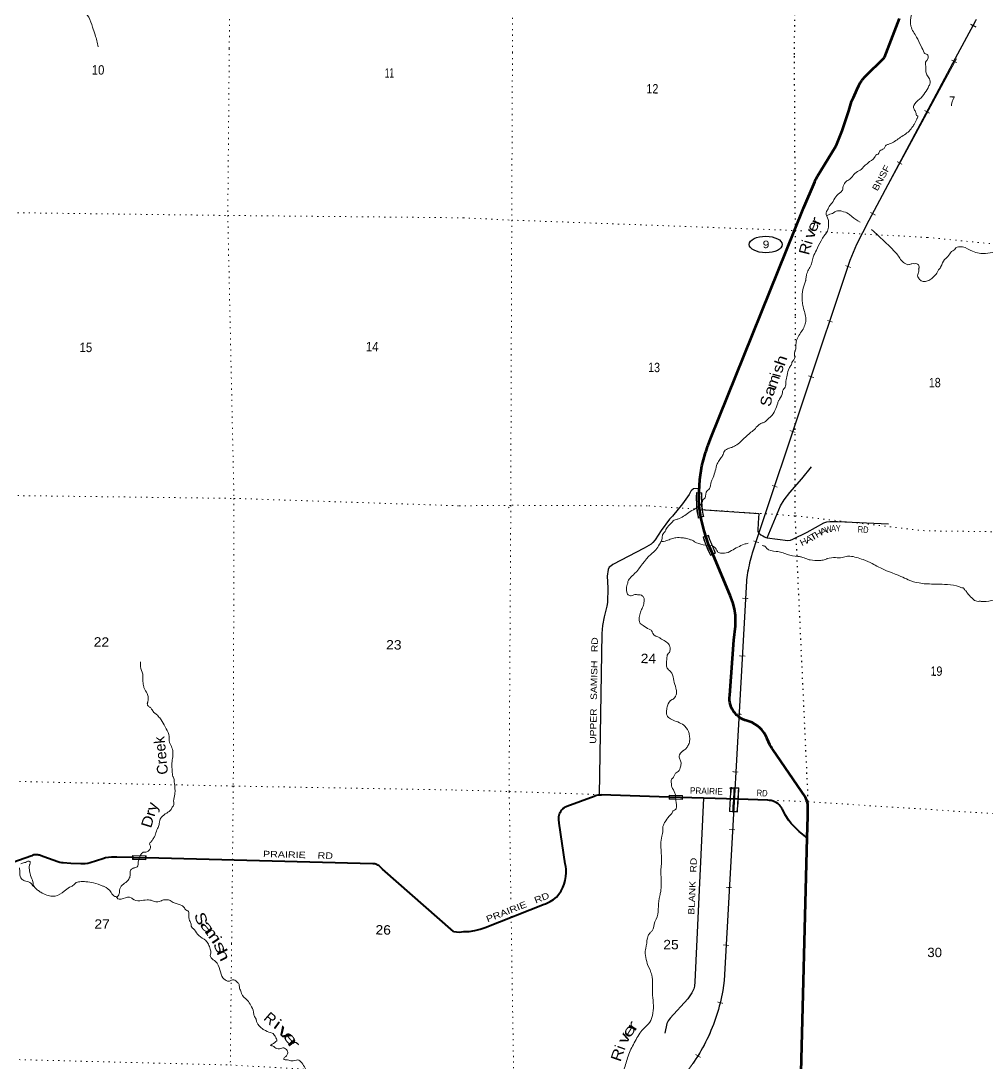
# Model space of a CAD drawing. Header units: feet. Extents: x -489137 to -242534, y 368785 to 558127.
# Drawn here: x -313444 to -295298, y 396548 to 416132 of the extents above; entities that cross this region are included whole.
import ezdxf
from ezdxf.enums import TextEntityAlignment as Align

# ---------------------------------------------------------------- set-up
doc = ezdxf.new("R2010")
doc.units = ezdxf.units.FT
doc.header["$LTSCALE"] = 70
doc.header["$PDMODE"] = 32
doc.header["$PDSIZE"] = 35
doc.linetypes.add('DOTTED', pattern=[1.5, 0.3, -1.2])
for name, color, linetype, lineweight in [('17', 7, 'Continuous', 25), ('23', 7, 'Continuous', 70), ('26', 7, 'Continuous', 40), ('27', 7, 'Continuous', 13), ('29', 7, 'Continuous', 25), ('34', 7, 'Continuous', 25), ('39', 7, 'Continuous', 13), ('59', 7, 'Continuous', 13), ('6', 7, 'DOTTED', 25), ('61', 7, 'Continuous', 13), ('7', 7, 'DOTTED', 13)]:
    doc.layers.add(name, color=color, linetype=linetype, lineweight=lineweight)
doc.layers.add('30', color=7, linetype='Continuous')
doc.layers.add('41', color=7, linetype='Continuous')

msp = doc.modelspace()

# ---------------------------------------------------------------- linework, layer by layer
at = {"layer": '17'}
msp.add_ellipse((-299455.88, 411930.01), major_axis=(-309.24, 1), ratio=0.500121, dxfattribs=at)
at = {"layer": '23'}
for points in [[(-297223.94, 415443.23), (-296944.16, 416175.73)], [(-298678.34, 400778.58), (-298667.99, 401191.65), (-298665.44, 401364.63), (-298665.06, 401390.78), (-298667.1, 401414.63), (-298670.88, 401438.92), (-298678.53, 401467.83), (-298689.17, 401495.78), (-298712.07, 401543.35), (-299325.51, 402440.32), (-299342.58, 402465.28), (-299356.05, 402490.32), (-299378.53, 402532.1), (-299426.85, 402643.73), (-299433.93, 402660.98), (-299459.82, 402713.42), (-299491.06, 402762.86), (-299527.29, 402808.77), (-299568.12, 402850.64), (-299613.1, 402888.02), (-299661.75, 402920.49), (-299713.52, 402947.69), (-299767.85, 402969.33), (-299824.14, 402985.18), (-299849.19, 402993.39), (-299890.94, 403011.01), (-299930.61, 403032.91), (-299967.78, 403058.82), (-300002.04, 403088.49), (-300033.01, 403121.57), (-300060.35, 403157.71), (-300083.77, 403196.5), (-300103, 403237.54), (-300117.83, 403280.35), (-300128.11, 403324.49), (-300133.72, 403369.45), (-300134.6, 403414.76), (-300130.74, 403459.91), (-300053.07, 404498.15), (-300024.68, 404756.42), (-300021.09, 404830.01), (-300025.4, 404956.79), (-300042.95, 405082.43), (-300073.52, 405205.54), (-300126.16, 405337.84), (-300443.01, 406101.85), (-300529.85, 406291.56), (-300614.46, 406547.98), (-300673.49, 406801.81), (-300704.94, 407010.97), (-300713.11, 407161.51), (-300696.55, 407515.36), (-300654.02, 407772.46), (-300591.73, 407998.72), (-300584.89, 408023.56), (-300576.39, 408048.72), (-300555.35, 408111), (-300546.94, 408135.89), (-300537.68, 408161), (-300494.14, 408279.03), (-298746.87, 412613.72), (-298536.17, 413109.07), (-298525.59, 413133.95), (-298512.85, 413159.07), (-298511.63, 413161.48), (-298498.83, 413186.72), (-298483.69, 413211.48), (-298138.5, 413775.97), (-298132.55, 413785.9), (-298118.1, 413814.47), (-298106.71, 413844.41), (-298022.36, 414067.1), (-297892.63, 414443.93), (-297843.87, 414614.69), (-297838.63, 414630.44), (-297833.22, 414643.43), (-297822.76, 414668.58), (-297810.77, 414693.43), (-297742.6, 414834.76), (-297705.42, 414917.25), (-297694.29, 414941.94), (-297680.79, 414967.25), (-297680.22, 414968.31), (-297673.4, 414978.74), (-297656.84, 415004.07), (-297637.49, 415028.74), (-297595.56, 415082.2), (-297223.94, 415443.23)], [(-298794.79, 396131.42), (-298678.34, 400778.58)]]:
    msp.add_lwpolyline(points, dxfattribs=at)
at = {"layer": '26'}
for p, q in [((-299416.37, 401487.29), (-299972.44, 401505.71)), ((-311347.24, 400412.8), (-311091.09, 400406.17))]:
    msp.add_line(p, q, dxfattribs=at)
for points in [[(-305320.08, 399018.86), (-305207.86, 399011.27), (-305128.66, 399021.06), (-305024.5, 399024.53), (-304921.27, 399038.86), (-304820.1, 399063.91), (-304722.11, 399099.4), (-303616.94, 399533.33), (-303592.8, 399542.81), (-303566.94, 399553.27), (-303563.78, 399554.55), (-303501.31, 399585.48), (-303442.41, 399622.77), (-303387.73, 399666.01), (-303384.99, 399668.95), (-303339.16, 399723.98), (-303299.34, 399783.49), (-303265.95, 399846.85), (-303239.37, 399913.34), (-303219.88, 399982.25), (-303207.71, 400052.82), (-303202.98, 400124.27), (-303205.74, 400195.83), (-303212.36, 400241.7), (-303215.93, 400266.46), (-303219.73, 400291.7), (-303334.63, 401055.7), (-303338.88, 401125.82), (-303340.39, 401150.82), (-303339.09, 401175.82), (-303338.78, 401180.85), (-303334.5, 401206.25), (-303327.58, 401231.08), (-303318.11, 401255.04), (-303306.18, 401277.88), (-303291.93, 401299.35), (-303275.52, 401319.21), (-303257.12, 401337.24), (-303236.93, 401353.26), (-303215.18, 401367.08), (-303192.11, 401378.54), (-302680.6, 401566.56), (-302655.78, 401575.68), (-302630.6, 401583.56), (-302628.39, 401584.25), (-302600.44, 401589.87), (-302572.06, 401592.53), (-302543.56, 401592.22), (-302542.27, 401592.13)], [(-299972, 401505.7), (-301273.01, 401548.8), (-302546.8, 401590.98)], [(-298678.34, 400778.58), (-298703.05, 400798.46), (-298830.81, 400901.2), (-298954.57, 401023.32), (-298979.6, 401048.02), (-298998.3, 401072.98), (-299025.24, 401108.93), (-299090.04, 401212.71), (-299143.64, 401322.7), (-299144.83, 401324.86), (-299162.49, 401353.07), (-299183, 401379.28), (-299206.14, 401403.21), (-299231.65, 401424.58), (-299259.26, 401443.17), (-299288.65, 401458.77), (-299319.52, 401471.22), (-299351.52, 401480.37), (-299384.3, 401486.12), (-299417.51, 401488.42)], [(-311347.24, 400412.8), (-311640.22, 400420.39), (-311655.47, 400420.05), (-311680.21, 400419.51), (-311705.47, 400419.92), (-311741.42, 400420.16), (-311797.56, 400414.62), (-311852.81, 400403.25), (-311906.57, 400386.16), (-312143.65, 400312.02), (-312187.79, 400300.85), (-312238.75, 400293.19), (-312265.23, 400292.01), (-312290.37, 400290.89), (-312315.23, 400291.58), (-312506.3, 400296.89), (-312646.72, 400308.86), (-312676.86, 400311.91), (-312713.96, 400319.26), (-312750.09, 400330.44), (-313011.43, 400425.05), (-313095.83, 400454.49), (-313107.11, 400458.1), (-313125.89, 400462.39), (-313145.02, 400464.7), (-313164.28, 400464.99), (-313183.46, 400463.27), (-313202.36, 400459.55), (-313220.77, 400453.88), (-313238.48, 400446.31), (-313719.48, 400275.89)], [(-305320.08, 399018.86), (-306653.71, 400193.39), (-306665.25, 400206.87), (-306689.5, 400231), (-306716.14, 400252.46), (-306724.56, 400259.07), (-306740.98, 400269.93), (-306758.44, 400279.01), (-306776.76, 400286.22), (-306795.73, 400291.47), (-306815.15, 400294.72), (-306834.79, 400295.91), (-311091.09, 400406.17)]]:
    msp.add_lwpolyline(points, dxfattribs=at)
at = {"layer": '29'}
for points in [[(-299431.65, 406420.45), (-299178.1, 407022.01), (-299111.61, 407133.06), (-299004.69, 407269.79), (-298780.69, 407524.99), (-298597.46, 407754.5)], [(-300704.44, 407346.77), (-300811.63, 407336.64), (-300845.47, 407317.18), (-300862.85, 407297.45), (-300895.25, 407231.12), (-301021.06, 407059.35), (-301209.33, 406827.25), (-301263.56, 406766.97), (-301420.23, 406559), (-301534.72, 406381.16), (-301573.39, 406331.27), (-301609.06, 406298.71), (-301740.58, 406223.77), (-302327.1, 405920), (-302367.63, 405888.98), (-302393.39, 405865.75), (-302414.48, 405823.55), (-302431.1, 405700.29), (-302422.35, 405480.46), (-302426.53, 405202.66), (-302437.73, 405135.94), (-302491.29, 404935.03), (-302519.93, 404771.64), (-302536.45, 404623.14), (-302586.81, 401591.15)], [(-300695.52, 406952.97), (-299586.89, 406876.1), (-299596.93, 406702.73), (-299607.14, 406563.77), (-299602.27, 406538.98), (-299589.1, 406513.73), (-299547.39, 406476.39), (-299513.36, 406454.43), (-299477.14, 406434.66), (-299452.99, 406424.78), (-299431.65, 406420.45)], [(-299431.65, 406420.45), (-299038.66, 406371.15), (-298993.06, 406373.18), (-298944.77, 406390.75), (-298678.92, 406523.85), (-298365.25, 406701.32), (-298309.5, 406720.37), (-298251.05, 406724.57), (-298108.43, 406726.31), (-297147.94, 406683.96)], [(-300627.35, 401527.41), (-300785.24, 398073.76), (-300796.56, 397992.96), (-300807.44, 397943.01), (-300841.75, 397866.37), (-300921.31, 397758.99), (-301251.96, 397396.27), (-301290.67, 397341.91), (-301314.13, 397292.23), (-301353.28, 397109.28)]]:
    msp.add_lwpolyline(points, dxfattribs=at)
at = {"layer": '34', "lineweight": 13}
for p, q in [((-295516.98, 416132.31), (-295897.93, 415432.86)), ((-300111.61, 401720.77), (-299961.2, 401718.09)), ((-300104.17, 401712.64), (-299969.54, 401710.23)), ((-300139.05, 401273.84), (-299988.79, 401266.75)), ((-299995.98, 401275.1), (-300130.65, 401281.45))]:
    msp.add_line(p, q, dxfattribs=at)
at = {"layer": '34'}
msp.add_line((-295610.7, 416072.09), (-295513.56, 416019.19), dxfattribs=at)
for points in [[(-295501.38, 416160.04), (-295516, 416131.79), (-295900.65, 415425.55)], [(-295900.59, 415425.55), (-297521.72, 412381.62), (-297638.36, 412152.15), (-297750.91, 411928.69), (-297876.12, 411628.52), (-299615.12, 406421.26), (-299708.82, 406127.97), (-299722.77, 406083.27), (-299735.62, 406038.49), (-299747.71, 405993.46), (-299759.37, 405948.02), (-299769.92, 405902.52), (-299779.63, 405857.01), (-299788.92, 405811.1), (-299797.1, 405765.12), (-299804.43, 405719.14), (-299811.09, 405672.68), (-299816.81, 405626.47), (-299819.42, 405603.89), (-300238.19, 398102.32), (-300264.32, 397912.17), (-300275.02, 397852.56), (-300287, 397793.52), (-300300.03, 397734.65), (-300313.8, 397675.56), (-300328.85, 397617.05), (-300344.88, 397559.06), (-300361.64, 397500.84), (-300379.72, 397443.21), (-300398.76, 397386.09), (-300418.88, 397328.81), (-300439.91, 397272.38), (-300461.61, 397216.08), (-300484.68, 397160.01), (-300508.66, 397104.81), (-300533.66, 397049.77), (-300559.28, 396995.19), (-300586.27, 396940.87), (-300613.83, 396887.33), (-300642.73, 396834.03), (-300672.21, 396781.54), (-300702.71, 396729.21), (-300734.11, 396677.76), (-300766.48, 396626.81), (-300799.47, 396576.33), (-300818.74, 396548.3)]]:
    msp.add_lwpolyline(points, dxfattribs=at)
at = {"layer": '34', "lineweight": 13}
for points in [[(-295870.96, 415419.86), (-297520.82, 412381.16), (-297637.45, 412151.7), (-297749.99, 411928.27), (-297875.17, 411628.17), (-299614.16, 406420.95), (-299707.85, 406127.67)], [(-299818.41, 405603.8), (-300237.18, 398102.22), (-300263.32, 397912.01)]]:
    msp.add_lwpolyline(points, dxfattribs=at)
for centre, radius, start, end in [((-297158.7, 405316.07), 2675.23, 162.33935, 173.8255), ((-278600.55, 400175.68), 21566.48, 175.89162, 177.08125), ((-278600.55, 400175.68), 21558.48, 175.91177, 177.05991), ((-304703.17, 401776.03), 4648.7, 353.67191, 359.30144), ((-312101.67, 402229.25), 12143.23, 355.49332, 357.55034), ((-312101.67, 402229.25), 12151.23, 355.46096, 357.58902), ((-303674.6, 398503.57), 3462.18, 308.55352, 350.16209)]:
    msp.add_arc(centre, radius, start, end, dxfattribs=at)
at = {"layer": '34'}
msp.add_point((-300104.17, 401712.64), dxfattribs=at)
at = {"layer": '39'}
for p, q in [((-296432.5, 415387.34), (-296408.62, 415432.47)), ((-298254.89, 412502.36), (-298304.64, 412472.16)), ((-298687.53, 411358.21), (-298701.28, 411277.52)), ((-295535.67, 405243.99), (-295463.97, 405221.92)), ((-301146.13, 401513.11), (-301145.66, 401505.27)), ((-313221.29, 399882.78), (-313198.6, 399868.78)), ((-311616.75, 399694.05), (-311643.8, 399660.53)), ((-301670.01, 398383.27), (-301629.21, 398298.44))]:
    msp.add_line(p, q, dxfattribs=at)
msp.add_arc((-296641.33, 411505.09), 65, 330.37136, 106.36242, dxfattribs=at)
for points in [[(-311991.55, 415646.34), (-312049.03, 415868.29), (-312099.72, 416015.12), (-312169.61, 416200.86), (-312230.85, 416331.81), (-312179.51, 416435.48), (-312126.47, 416526.98), (-312167.73, 416724.07), (-312071.82, 416905.32), (-311954.72, 417122.36), (-311865.12, 417370.46), (-311835.63, 417640.38), (-311865.8, 417873.53), (-311901.23, 418137.13), (-311874.74, 418370.76), (-311744.8, 418613.73), (-311590.48, 418785.32), (-311431.61, 418900.22), (-311216.87, 419136.85), (-311141.85, 419369.17), (-311096.38, 419555.83), (-310846.56, 419591.5), (-310606.48, 419490.06), (-310410.7, 419321.12), (-310252.2, 419421.89), (-310096.19, 419203.52), (-310052.45, 419099.3), (-309852.59, 419007.02), (-309512.65, 419007.93), (-309270.56, 418754.91), (-309149.52, 418515.26), (-308934.55, 418307.42), (-308864.39, 418131.78), (-308634.52, 417800.3), (-308596.77, 417623.51), (-308527.71, 417255.97), (-308438.28, 417120.21), (-308173.47, 417111.03), (-307903.68, 417359.82)], [(-295428.43, 417377.34), (-295782.3, 417258.73), (-296018.43, 417168.21), (-296399.88, 417086.53), (-296550.02, 416842.69), (-296658.03, 416476.72), (-296718.95, 416249.37), (-296729.17, 416031.17), (-296621.92, 415826.89), (-296540.24, 415659.51), (-296478.07, 415528.89), (-296476.49, 415525.41)], [(-296432.5, 415387.34), (-296452.89, 415357.18), (-296447.53, 415254.13), (-296447.95, 415191.52), (-296432.31, 415116.68), (-296404.27, 415080.13), (-296368.48, 414999.09), (-296376.93, 414942.59), (-296391.29, 414910.37), (-296568.63, 414661.12), (-296676.47, 414538.65), (-296680.73, 414504.34), (-296670.85, 414471.96), (-296634.94, 414407.07), (-296615.15, 414348.37), (-296607.08, 414346.29), (-296613.47, 414297.86), (-296617.57, 414287.79), (-296670.78, 414183.11), (-296709.51, 414128.84), (-296744.14, 414082.63), (-296922.74, 413946.49), (-297105.26, 413828.57), (-297155.86, 413810.74), (-297206.49, 413786.84), (-297216.76, 413760.66), (-297255.41, 413718.5), (-297322.34, 413674.52), (-297342.82, 413630.23), (-297350.91, 413630.28), (-297413.94, 413564.05), (-297533.73, 413465.9), (-297550, 413447.83), (-297625.12, 413385.72), (-297643.47, 413359.59), (-297734.74, 413299.62), (-297818.05, 413221.41), (-297838.42, 413193.28), (-297895.27, 413147.21), (-297964.27, 413095.16), (-298005.3, 412998.49), (-298009.54, 412968.22), (-298048.25, 412915.97), (-298141.73, 412827.74), (-298211.16, 412711.06), (-298266.14, 412642.76), (-298286.62, 412598.47), (-298302.96, 412570.3), (-298321.41, 412528.01), (-298283.92, 412398.49), (-298278.4, 412319.68), (-298278.82, 412255.04), (-298309.75, 412160.32), (-298358.67, 412091.99), (-298417.84, 411999.48), (-298505.84, 411824.35), (-298563.24, 411693.45), (-298590.16, 411594.66), (-298627.15, 411497.97), (-298674.17, 411411.44), (-298687.53, 411358.21)], [(-296478.07, 415528.89), (-296455.49, 415513.36), (-296422.01, 415499.97), (-296408.62, 415473.19), (-296408.62, 415441.39), (-296408.62, 415432.35)], [(-298254.89, 412502.36), (-298204.39, 412515.1), (-298111.2, 412562.93), (-298026.45, 412554.27), (-297901.58, 412506.97), (-297839.33, 412456.05), (-297684.65, 412347.23)], [(-297471.32, 412210.65), (-297439.34, 412186.71), (-297359.07, 412113.45), (-296952.02, 411692.57), (-296889.97, 411611.35), (-296839.75, 411572.64), (-296787.41, 411550.06), (-296724.7, 411567.81), (-296714.59, 411569.76), (-296659.65, 411567.46)], [(-296584.84, 411472.96), (-296584.03, 411467.88), (-296592.65, 411387.15), (-296605.07, 411340.78), (-296589.16, 411304.32), (-296537.05, 411247.41), (-296500.8, 411235.04), (-296458.38, 411236.77), (-296415.93, 411244.55), (-296373.4, 411264.47), (-296302.31, 411326.59), (-296243.31, 411392.84), (-296220.79, 411439.14), (-296171.9, 411503.45), (-296165.76, 411515.52), (-296096.23, 411646.33), (-296016.94, 411728.6), (-295945.69, 411812.95), (-295907.18, 411834.9), (-295901.05, 411846.98), (-295805.87, 411888.75), (-295759.45, 411886.41), (-295572.24, 411802.32), (-295447.3, 411765.1), (-295330.21, 411762.29), (-295150.33, 411789.34), (-294944.16, 411822.26), (-294869.43, 411825.79), (-294853.4, 411807.5), (-294803.1, 411780.91), (-294788.98, 411778.79), (-294768.77, 411782.69), (-294722.52, 411754.1), (-294652.26, 411693.02), (-294607.92, 411682.62), (-294518.99, 411694.13), (-294423.95, 411715.69), (-294326.59, 411781.68), (-294282.13, 411787.43), (-294177.57, 411722.08), (-294141.34, 411705.68), (-294054.54, 411703.07), (-293872.31, 411778.58), (-293848.04, 411784.47), (-293791.35, 411808.31), (-293688.46, 411795.49), (-293557.51, 411752.18), (-293456.37, 411779.77), (-293397.59, 411813.7), (-293330.82, 411833.44), (-293246.04, 411830.84), (-293165.46, 411804.03), (-293141.31, 411791.75), (-293111.36, 411741.04), (-293071.27, 411698.35), (-293018.9, 411679.82), (-292964.38, 411679.44), (-292831.33, 411650.25), (-292813.18, 411646.09), (-292645.79, 411616.67), (-292474.6, 411552.87), (-292410.13, 411532.23), (-292347.78, 411497.47), (-292128.34, 411401.03), (-292055.96, 411356.1), (-292007.81, 411311.33), (-291973.58, 411296.96), (-291786.24, 411233.06), (-291762.02, 411230.87), (-291719.83, 411200.29), (-291705.77, 411188.08), (-291671.5, 411181.78), (-291487.6, 411204.75), (-291455.21, 411216.66), (-291422.92, 411214.41), (-291386.57, 411216.18), (-291212.93, 411214.99), (-291059.15, 411264.43), (-290893.45, 411283.49)], [(-298701.28, 411277.52), (-298705.51, 411254.1), (-298709.64, 411240), (-298757.12, 411086.81), (-298770.43, 410907.14), (-298764.97, 410818.23), (-298709.99, 410585.59), (-298704.65, 410480.52), (-298712.99, 410440.19), (-298756.05, 410341.51), (-298870.42, 410146.37), (-298889.24, 410049.55), (-298893.78, 409974.84), (-298918.77, 409861.9), (-298916.87, 409843.72), (-298910.88, 409833.57), (-298921.36, 409777.09), (-298956, 409728.86), (-298980.66, 409664.39), (-299017.4, 409606.07), (-299054.62, 409475.03), (-299077.6, 409360.07), (-299077.89, 409317.65), (-299104.7, 409233.01), (-299131.17, 409200.87), (-299141.59, 409150.44), (-299194.95, 409023.56), (-299221.48, 408979.31), (-299231.77, 408951.11), (-299364.74, 408693.48), (-299415.52, 408647.37), (-299478.48, 408593.27), (-299535.15, 408571.43), (-299591.92, 408537.48), (-299669.21, 408451.16)], [(-299669.21, 408451.16), (-299837.72, 408312.94), (-300022.54, 408150.6), (-300093.42, 408118.77), (-300150.08, 408100.97), (-300231.18, 408049.01), (-300266.07, 407964.42), (-300319.05, 407892.07), (-300366.06, 407807.56), (-300444.48, 407551.58), (-300454.74, 407529.44), (-300481.38, 407469.03), (-300510.47, 407346.02), (-300575.57, 407273.75), (-300614.76, 407148.8), (-300630.97, 407140.83), (-300645.4, 407096.5), (-300752.07, 406983.39)], [(-300752.07, 406983.39), (-300872.78, 406910.2), (-301079.57, 406782.34), (-301136.24, 406762.53), (-301174.69, 406748.65), (-301209.21, 406718.59), (-301329.32, 406571.97), (-301333.43, 406559.87), (-301394.57, 406473.44), (-301399.04, 406410.87), (-301452.28, 406298.12), (-301521.63, 406193.57), (-301615.08, 406107.35), (-301918.32, 405745.86), (-302009.78, 405655.6), (-302034.24, 405621.43), (-302048.72, 405569.01), (-302063.19, 405518.62), (-302066.02, 405397.45), (-302050.11, 405361), (-302024.01, 405338.6), (-301965.49, 405334.16), (-301898.73, 405353.91), (-301826.1, 405347.35), (-301811.95, 405349.28), (-301769.71, 405324.76), (-301741.76, 405278.12), (-301744.28, 405203.4), (-301752.69, 405152.97), (-301787.55, 405072.42), (-301831.32, 404866.71), (-301823.53, 404824.24), (-301759.29, 404769.27), (-301644.66, 404701.85), (-301598.43, 404671.23), (-301576.57, 404618.57), (-301447.9, 404536.91), (-301433.83, 404526.72), (-301269.07, 404408.46), (-301255.16, 404374.03), (-301255.71, 404293.25), (-301265.98, 404267.06), (-301296.5, 404230.91), (-301313.19, 404150.24), (-301321.92, 404053.36), (-301316.28, 403990.71), (-301266.24, 403925.73), (-301220.14, 403874.94), (-301182.72, 403735.32), (-301143.28, 403593.68), (-301131.77, 403502.71), (-301148.33, 403442.23), (-301156.5, 403428.16), (-301182.95, 403398.04), (-301211.33, 403382.07), (-301300.95, 403263.53), (-301317.7, 403172.75), (-301310.24, 403081.82), (-301242.03, 403016.73), (-301195.74, 402994.2), (-300972.42, 402877.56), (-300896.6, 402741.73), (-300883.04, 402656.8), (-300885.46, 402598.26), (-300914.27, 402515.64), (-300953, 402461.38), (-301007.8, 402417.32), (-301017.93, 402411.33), (-301079.15, 402314.8), (-301075.35, 402278.42), (-301049.55, 402211.6), (-301045.81, 402169.16), (-301062.44, 402096.57), (-301119.52, 402014.15), (-301149.93, 401996.17), (-301207.11, 401897.6), (-301219.28, 401889.61), (-301229.8, 401825.05), (-301228.17, 401768.49)], [(-301430.99, 406342.32), (-301320.59, 406365.9), (-301223.45, 406399.57), (-301144.57, 406421.26), (-301017.39, 406418.37), (-300942.76, 406407.77), (-300896.43, 406391.29), (-300840.01, 406374.75), (-300791.74, 406346.15), (-300457.73, 406268.57)], [(-300457.73, 406268.57), (-300416.89, 406244.63), (-300360.92, 406159.43), (-300342.88, 406141.13), (-300306.6, 406130.78), (-300278.36, 406128.57), (-300231.92, 406128.26), (-300100.36, 406177.86), (-299859.29, 406297.4), (-299786.02, 406319.02)], [(-299520.38, 406272.25), (-299461.85, 406252.29), (-299439.83, 406223.86), (-299258.52, 406164.05), (-299151.65, 406143.13), (-299052.97, 406106.1), (-298853.33, 406070.4), (-298788.79, 406059.87), (-298686.09, 406020.8), (-298621.59, 406004.2), (-298446.03, 405990.88), (-298359.1, 406006.45), (-298322.67, 406020.34), (-298300.4, 406028.27), (-298144.81, 406047.4), (-298021.66, 406046.57), (-297922.54, 406074.17), (-297878.12, 406073.87), (-297628.21, 406009.54), (-297455.08, 405933.64), (-297342.42, 405872.28), (-296919.63, 405693.68), (-296778.73, 405630.11), (-296577.23, 405570.16), (-296310.86, 405550.17), (-296276.54, 405549.93), (-296096.89, 405544.67), (-295874.99, 405514.88), (-295834.7, 405502.48), (-295774.26, 405481.87), (-295761.65, 405481.78)], [(-295761.65, 405481.78), (-295742.3, 405476.02), (-295731.99, 405457.88), (-295726.25, 405446.56), (-295720.04, 405439.09)], [(-295720.66, 405440.41), (-295720.04, 405439.09), (-295695.94, 405420.74), (-295677.96, 405392.35), (-295631.91, 405335.48), (-295535.67, 405243.99)], [(-295463.97, 405221.92), (-295430.72, 405229.08), (-295412.58, 405224.92), (-295362.14, 405220.53), (-295172.17, 405247.51), (-294967.95, 405292.57), (-294872.84, 405324.23), (-294812.11, 405348.05), (-294534.81, 405451.18), (-294387.24, 405478.45), (-294262.18, 405461.43), (-294067.15, 405340.94), (-294022.86, 405322.45), (-293900.32, 405230.73), (-293743.62, 405114.53), (-293657.12, 405067.49), (-293587.09, 404974.1), (-293547.24, 404895.06), (-293422.23, 404571.06), (-293348.34, 404451.38), (-293326.3, 404424.98), (-293306.16, 404418.78), (-293281.93, 404418.62), (-293233.49, 404416.26), (-293148.83, 404395.49), (-292965.69, 404309.4), (-292826.67, 404266.04), (-292691.78, 404210.59), (-292603.1, 404187.76), (-292578.86, 404189.61), (-292568.7, 404197.63), (-292475.83, 404196.99), (-292439.58, 404184.62), (-292377.26, 404143.79), (-292268.41, 404118.81), (-292159.66, 404077.67), (-292103.12, 404079.31), (-292032.4, 404086.9), (-291963.86, 404072.29), (-291897.45, 404039.52), (-291823.11, 403986.49)], [(-310973.32, 400744.64), (-310936.19, 400800.71), (-310915.3, 400850.94), (-310877.5, 400955.49), (-310856.8, 400991.58), (-310841.52, 401074.22), (-310826.61, 401130.59), (-310807.96, 401164.68), (-310703.8, 401248.13), (-310624.1, 401315.74), (-310591.05, 401369.84), (-310578.68, 401387.86), (-310575.49, 401472.67), (-310553.47, 401603.71), (-310550.14, 401698.64), (-310562.42, 401832.17), (-310579.42, 401917.27), (-310587.25, 401935.56), (-310602.03, 402034.78), (-310608.01, 402186.41), (-310592.25, 402303.39), (-310587.26, 402372.03), (-310606.03, 402475.34), (-310651.13, 402572.94), (-310665.21, 402722.67), (-310733.89, 402867.08), (-310808.78, 403001.47), (-310866.43, 403066.92), (-310894.26, 403099.64), (-310944.21, 403138.72), (-310989.78, 403201.98), (-311023.61, 403238.82), (-311045.64, 403251.25), (-311069.2, 403300.07), (-311066.97, 403316.2), (-311062.71, 403332.31), (-311054.21, 403362.5), (-311051.46, 403414.99), (-311070.59, 403492.05), (-311129.77, 403593.89), (-311135.46, 403620.24), (-311152.27, 403719.48), (-311156.44, 403854.92), (-311198.86, 404001), (-311195.63, 404087.85)], [(-301228.17, 401768.49), (-301218.26, 401740.14), (-301160.49, 401622.61), (-301150.63, 401588.22), (-301150.03, 401578.14)], [(-301150.05, 401578.5), (-301145.18, 401497.3), (-301143.27, 401481.12), (-301140.25, 401329.63), (-301168.72, 401299.53), (-301195.03, 401289.61), (-301219.58, 401241.31), (-301246.03, 401211.19), (-301333.58, 401100.7), (-301372.36, 401036.34), (-301388.89, 400979.9), (-301389.3, 400919.32), (-301406.18, 400810.37), (-301425.34, 400663.07), (-301412.69, 400440.83), (-301413.56, 400309.55), (-301415.74, 400285.34), (-301424.67, 400158.16), (-301419.57, 400014.73), (-301435.55, 399738.16), (-301458.39, 399643.38), (-301513.48, 399253.98), (-301540.08, 399201.65), (-301589.64, 399036.38), (-301628.26, 398996.26), (-301662.93, 398943.98), (-301698.53, 398752.36), (-301713.12, 398685.81), (-301670.01, 398383.27)], [(-310973.32, 400744.64), (-310987.85, 400716.55), (-311028.87, 400670.64), (-311011.29, 400627.97), (-311016.02, 400577.52), (-311050.96, 400533.55), (-311079.46, 400517.77), (-311146.2, 400510.6), (-311197.99, 400454.44), (-311231.47, 400368.2)], [(-313444.04, 400291.34), (-313416.23, 400304.24), (-313376.8, 400315.09), (-313340.58, 400328.08), (-313313.96, 400341.01), (-313285.16, 400343.27), (-313267.15, 400333.58)], [(-309564.13, 398088.4), (-309648.1, 398150.17), (-309708.56, 398304.56), (-309787.23, 398457.2), (-309871.05, 398529.07), (-309886.59, 398573.73), (-309875.91, 398616.02), (-309887.01, 398688.91), (-309922.04, 398784.36), (-309945.74, 398823.08), (-309969.6, 398849.67), (-310103.57, 398946.48), (-310182.89, 399052.64), (-310218.75, 399087.49), (-310244.52, 399122.19), (-310248.06, 399158.61), (-310275.38, 399227.68), (-310287.94, 399341.01), (-310289.4, 399381.44), (-310307.18, 399409.97), (-310347.34, 399426.69), (-310373.03, 399467.45), (-310418.88, 399510.52), (-310563.61, 399558.98), (-310637.74, 399602.43), (-310710.2, 399619.59), (-310783.06, 399608.47), (-310805.41, 399598.67), (-310890.52, 399577.61), (-310970.98, 399600.94), (-311073.79, 399614.48), (-311209.29, 399600.17), (-311350.14, 399638.48), (-311370.1, 399654.91), (-311644.71, 399658.67), (-311654.55, 399677), (-311676.7, 399681.35), (-311748.39, 399755.07), (-311882.14, 399868.03), (-311904.23, 399876.43), (-312079.09, 399937.42), (-312224.21, 399957.6), (-312313.05, 399958.82), (-312404.2, 399939.86), (-312467.55, 399886.17), (-312528.6, 399852.66), (-312628.54, 399781.28), (-312801.53, 399684.65), (-312852.05, 399683.32), (-312954.77, 399702.92), (-313071.13, 399759.06), (-313129.12, 399800.27), (-313178.91, 399851.47), (-313204.68, 399886.17), (-313217.89, 399953.04), (-313260.69, 400070.81), (-313264.56, 400083), (-313283.36, 400184.29), (-313284.32, 400261.08), (-313277.95, 400283.22), (-313267.37, 400332.55)], [(-311231.47, 400368.2), (-311239.56, 400332.05), (-311259.01, 400239.37), (-311321.94, 400215.99), (-311342.25, 400208.18), (-311385.24, 400166.34), (-311394.21, 400101.8), (-311394.32, 400093.72), (-311394.82, 400057.35), (-311430.1, 399989.14), (-311454.7, 399963.21), (-311540.5, 399891.64), (-311592.27, 399799.4), (-311595.21, 399732.76), (-311616.75, 399694.05)], [(-313470.88, 400218.85), (-313461.88, 400126.11), (-313460.53, 400077.6), (-313433.16, 400012.57), (-313375.11, 399975.39), (-313326.81, 399962.6), (-313238.69, 399908.86), (-313221.29, 399882.78)], [(-301629.21, 398298.44), (-301597.25, 398200.33), (-301583.25, 397877.1), (-301573.75, 397487.25), (-301588.28, 397426.77), (-301657.86, 397285.87), (-301757.44, 397187.59), (-301908.36, 396960.4), (-301971.75, 396839.66), (-302070.36, 396583.85), (-302107.52, 396460.9), (-302146.47, 396372.31), (-302324.06, 396080.67), (-302399.31, 395998.38), (-302464.13, 395964.49), (-302498.49, 395958.66), (-302567.2, 395949.03), (-302730.6, 395968.32), (-302825.82, 395916.45), (-302974, 395796.28), (-303069.01, 395776.73), (-303103.24, 395791.1), (-303131.52, 395789.27), (-303145.93, 395746.96), (-303268.19, 395578.15), (-303337.44, 395485.72), (-303522.36, 395305.21), (-303563, 395265.1), (-303719.27, 395142.96), (-303764.21, 395064.5), (-303780.51, 395040.38), (-303847.7, 394956.02), (-304032.27, 394826), (-304101.31, 394765.88), (-304172.19, 394734.05), (-304247.03, 394712.34), (-304315.95, 394670.4), (-304356.38, 394662.59), (-304439.15, 394663.14), (-304607.11, 394601.68), (-304683.91, 394590.08), (-304704.06, 394594.26), (-304772.62, 394606.84), (-304790.72, 394617.05), (-304881.51, 394625.75), (-304982.27, 394654.71), (-305000.42, 394656.84), (-305092.94, 394707.96), (-305153.34, 394732.6), (-305165.17, 394775.09), (-305160.64, 394849.79), (-305130.04, 394898.05), (-305139.56, 394982.93), (-305171.81, 394991.23), (-305198.14, 394979.29), (-305251.01, 394921.08), (-305283.58, 394880.91), (-305311.96, 394862.93), (-305356.44, 394853.12)], [(-305377.19, 394871.47), (-305424.33, 394877.38), (-305456.46, 394889.94), (-305488.29, 394924.72), (-305587.64, 395041.27), (-305623.65, 395066), (-305695.66, 395115.49), (-305729.79, 395130.1), (-305783.72, 395173.28), (-305799.78, 395179.56), (-305872.86, 395297.76), (-305908.62, 395340.68), (-305976.96, 395363.85), (-306023.03, 395390.75), (-306043.26, 395389.01), (-306067.31, 395401.46), (-306081.3, 395411.76), (-306177.32, 395477.73), (-306244.82, 395561.51), (-306318.66, 395625.16), (-306342.47, 395655.8), (-306370.57, 395668.3), (-306400.85, 395668.73), (-306482.23, 395625.39), (-306548.84, 395628.33), (-306605.04, 395653.34), (-306780.32, 395682.03), (-306923.4, 395704.2), (-307005.34, 395765.94), (-307030.24, 395863.27), (-307085.61, 395948.9), (-307093.53, 395959.11), (-307173.2, 396039), (-307268.67, 395999.91), (-307311.63, 395960.09), (-307403.16, 395912.85), (-307423.07, 395933.33), (-307461.18, 395952.04), (-307536.73, 396037.94), (-307556.76, 396050.35), (-307609.13, 396059.15), (-307661.1, 396098.25), (-307721.36, 396121.31), (-307757.23, 396156.15), (-307815.47, 396179.17), (-307815.59, 396171.1), (-307902.66, 396154.1), (-307940.91, 396162.71), (-307966.82, 396187.31), (-307970.75, 396195.46), (-307978.29, 396233.95), (-308043.63, 396327.79), (-308118.29, 396478.34), (-308189.6, 396578.33), (-308205.53, 396594.71), (-308239.69, 396607.3), (-308359.06, 396590.76), (-308435.56, 396607.98), (-308508.03, 396625.14), (-308499.67, 396645.23), (-308456.71, 396685.05), (-308440.22, 396709.07), (-308431.67, 396743.3), (-308431.56, 396751.38), (-308443.2, 396785.89), (-308475.05, 396818.66), (-308507.16, 396833.24), (-308584.14, 396816.11), (-308640.63, 396820.94), (-308674.63, 396843.63), (-308716.68, 396870.48), (-308752.93, 396877.04), (-308636.3, 396986.57), (-308656.72, 397021.17), (-308660.64, 397040.73), (-308680.2, 397068.11), (-308707.37, 397104.73), (-308723.43, 397111.02), (-308852.02, 397159.25), (-308904.06, 397192.29), (-309013.4, 397317.05), (-309026.75, 397373.82), (-309064.19, 397441.01), (-309075.38, 397507.84), (-309126.14, 397633.81), (-309189.49, 397725.61), (-309300.75, 397858.47), (-309310.26, 397901.04), (-309329.91, 397939.71), (-309346.94, 398022.78), (-309358.69, 398049.21), (-309380.62, 398069.71), (-309394.62, 398080.01), (-309424.57, 398104.67), (-309511.49, 398097.78), (-309541.95, 398086.07), (-309564.13, 398088.4)]]:
    msp.add_spline(points, degree=3, dxfattribs=at)
at = {"layer": '59'}
for p, q in [((-300759.06, 407272.33), (-300656.1, 407264.92)), ((-300751.43, 407263.76), (-300664.28, 407257.49)), ((-300621.17, 406817.03), (-300722.96, 406787.18)), ((-300634.15, 406435.09), (-300532.06, 406465.61)), ((-300624, 406429.77), (-300536.9, 406455.81)), ((-300398.76, 406131.28), (-300495.39, 406086.89))]:
    msp.add_line(p, q, dxfattribs=at)
for points in [[(-300759.06, 407272.33), (-300763.42, 407173.85), (-300758.8, 407040.57), (-300748.42, 406922.98), (-300727.65, 406808.75), (-300722.96, 406787.18)], [(-300716.96, 406797.27), (-300719.8, 406810.32), (-300740.48, 406924.05), (-300750.81, 407041.06), (-300755.41, 407173.81), (-300751.43, 407263.76)], [(-300664.28, 407257.49), (-300666.42, 407169.33), (-300664.1, 407100.75), (-300660.63, 407016.37), (-300650.19, 406937.57), (-300639.76, 406864.44), (-300630.58, 406822.6), (-300716.96, 406797.27)], [(-300656.1, 407264.92), (-300658.42, 407169.37), (-300656.11, 407101.05), (-300652.65, 407017.06), (-300642.26, 406938.66), (-300631.88, 406865.86), (-300621.17, 406817.03)], [(-300634.15, 406435.09), (-300616.18, 406380.09), (-300591.94, 406317.91), (-300574.63, 406268.06), (-300553.27, 406219.33), (-300534.23, 406171.15), (-300495.39, 406086.89)], [(-300491.46, 406097.49), (-300526.87, 406174.3), (-300545.88, 406222.41), (-300567.18, 406270.98), (-300584.43, 406320.68), (-300608.65, 406382.79), (-300624, 406429.77)], [(-300536.9, 406455.81), (-300510.53, 406386.2), (-300476.46, 406297.63), (-300446.38, 406222.41), (-300420.97, 406164.1), (-300409.08, 406135.33), (-300491.46, 406097.49)], [(-300532.06, 406465.61), (-300503.06, 406389.05), (-300469.01, 406300.55), (-300439, 406225.49), (-300413.61, 406167.23), (-300398.76, 406131.28)]]:
    msp.add_lwpolyline(points, dxfattribs=at)
for centre, radius, start, end in [((-299606.94, 407115.83), 1110.7, 172.25547, 196.67066), ((-298607.12, 407032.29), 2066.96, 196.62686, 206.7506)]:
    msp.add_arc(centre, radius, start, end, dxfattribs=at)
at = {"layer": '6'}
msp.add_line((-298922.43, 415466.06), (-298905.06, 412193.13), dxfattribs=at)
for points in [[(-298995.53, 423180.64), (-298907.44, 417518.75), (-298922.43, 415466.06)], [(-298905.06, 412193.13), (-298906.16, 410570.79), (-298908.69, 406832.7)], [(-298908.67, 406832.29), (-298664.05, 401462.72), (-298798.89, 396105.67), (-298929.68, 390747.15)]]:
    msp.add_lwpolyline(points, dxfattribs=at)
at = {"layer": '61'}
for p, q in [((-301269.64, 401585.46), (-301017.47, 401578.53)), ((-301017.47, 401578.53), (-301019.56, 401502.88)), ((-311344.73, 400448.78), (-311092.54, 400443.65)), ((-311092.54, 400443.65), (-311094.07, 400367.98))]:
    msp.add_line(p, q, dxfattribs=at)
for points in [[(-301019.56, 401502.88), (-301271.72, 401509.81), (-301269.64, 401585.46)], [(-311094.07, 400367.98), (-311346.27, 400373.12), (-311344.73, 400448.78)], [(-311336.89, 400440.62), (-311100.69, 400435.81), (-311336.89, 400440.62)]]:
    msp.add_lwpolyline(points, dxfattribs=at)
for points in [[(-301263.5, 401517.58), (-301261.86, 401577.24), (-301025.68, 401570.75), (-301027.33, 401511.09)], [(-311336.89, 400440.62), (-311100.69, 400435.81), (-311101.9, 400376.13), (-311338.11, 400380.95)]]:
    msp.add_lwpolyline(points, close=True, dxfattribs=at)
at = {"layer": '7'}
for p, q in [((-304212.79, 415537.99), (-304225.91, 412387.77)), ((-305135.59, 412431), (-304228.2, 412387.76)), ((-304225.88, 412388.21), (-304244.54, 407032.01)), ((-304225.88, 412388.21), (-298905.06, 412193.13)), ((-298905.06, 412193.13), (-298719.29, 412183.37)), ((-298435.5, 412168.47), (-296418.17, 412062.49)), ((-296418.17, 412062.49), (-293832.26, 411808.22)), ((-304245.67, 407028.57), (-305210.01, 407020.54)), ((-304286.46, 406979.79), (-304243.4, 407029.88)), ((-304243.38, 407028.58), (-304275.64, 401651.24)), ((-309454.43, 401754.2), (-309486.36, 398791.47)), ((-305283.48, 401680.03), (-304276.79, 401652.38)), ((-304273.33, 401647.82), (-304241.07, 399587.25)), ((-304271.14, 401651.66), (-301270.86, 401550.73)), ((-301018.33, 401542.23), (-299971.92, 401507)), ((-299969.75, 401506.93), (-298667.59, 401463.09)), ((-304236.7, 399307.95), (-304188.7, 396241.49)), ((-309486.36, 398791.47), (-309510.91, 396513.53))]:
    msp.add_line(p, q, dxfattribs=at)
for points in [[(-309396.12, 423130.22), (-309519.55, 417844.43), (-309529.82, 415611.55)], [(-304212.79, 415537.99), (-304212.8, 417573.79), (-304273.31, 423197.83)], [(-309529.82, 415611.55), (-309558.3, 412475.63), (-309442.13, 407159.38), (-309454.43, 401754.2)], [(-335646.18, 412920.62), (-331122.02, 412863.43), (-325579.77, 412704.73), (-320255.58, 412569.54), (-314869.28, 412544.42), (-309558.3, 412475.63), (-305135.59, 412431)], [(-335725.62, 407670.15), (-331069, 407586.47), (-325551.87, 407381.62), (-320172.29, 407324.49), (-314762.97, 407228.31), (-309442.13, 407159.38), (-305210.01, 407020.54)], [(-298908.69, 406832.7), (-301681.33, 407020.61), (-304242.23, 407029.73)], [(-293953.52, 406516.12), (-296477.44, 406550.96), (-298906.39, 406833.44)], [(-335805.3, 402404.69), (-331005.17, 402362.12), (-325560.82, 402168.36), (-320050.14, 401822.5), (-314729.99, 401866.97), (-309454.43, 401754.2), (-305283.48, 401680.03)], [(-298658.43, 401459.7), (-293994.05, 401161.64), (-291322.86, 400884.8), (-288703.44, 401014.22), (-283440.54, 400951.58)], [(-325525.46, 396653.66), (-320064.91, 396498.43), (-314735.5, 396645.8), (-309510.91, 396513.53), (-305357.84, 396274.2)]]:
    msp.add_lwpolyline(points, dxfattribs=at)

# ---------------------------------------------------------------- texts
at = {"layer": '17', "width": 1.2}
msp.add_text(' 9 ', height=140, dxfattribs=at).set_placement((-299450.78, 411861.7), align=Align.CENTER)
at = {"layer": '27'}
for s, height, rotation, width, p in [('PRAIRIE', 121.1, 358.103, 0.95, (-300880.29, 401612.03)), ('RD', 121.1, 358.072, 0.85, (-299628.17, 401566.26)), ('PRAIRIE    RD', 120, 358.516, 1.25, (-308898.15, 400419.39)), ('PRAIRIE   RD', 120, 21.437, 1.25, (-304678.18, 399191.85))]:
    msp.add_text(s, height=height, rotation=rotation, dxfattribs=dict(at, width=width)).set_placement(p)
at = {"layer": '30'}
for s, rotation, width, p in [('H', 29.501, 1.15, (-298436.97, 406443.71)), ('A', 27.501, 1.3, (-298347.36, 406492.22)), ('W', 16.508, 0.8, (-298261.97, 406519.85)), ('A', 3.699, 0.8, (-298179.08, 406538.2)), ('Y', 0.699, 0.7, (-298093.62, 406538.49)), ('H', 26.595, 1.1, (-298719.42, 406289.96)), ('A', 26.595, 1.3, (-298620.68, 406338.28)), ('T', 29.501, 1.5, (-298532.17, 406390.8))]:
    msp.add_text(s, height=120, rotation=rotation, dxfattribs=dict(at, width=width)).set_placement(p, align=Align.CENTER)
for s, rotation, width, p in [('RD', 357.475, 0.85, (-297730.75, 406519.48)), ('UPPER   SAMISH   RD', 89.048, 1.2, (-302640.92, 402548.2)), ('BLANK   RD', 87.382, 1.2, (-300797.58, 399336.53))]:
    msp.add_text(s, height=120, rotation=rotation, dxfattribs=dict(at, width=width)).set_placement(p)
at = {"layer": '34'}
for rotation, p in [(61.437, (-295870.32, 415344.35)), (61.438, (-296377.33, 414395.05)), (61.438, (-296893.84, 413435.5)), (61.438, (-297394.15, 412481.11)), (86.742, (-299786.06, 405278.25)), (86.742, (-299841.34, 404195.53)), (86.742, (-299909.6, 403104.05)), (86.742, (-299971.27, 402017.01)), (86.742, (-300030.97, 400932.04)), (86.742, (-300092.66, 399845.02)), (86.742, (-300145.91, 398762.24)), (76.829, (-300257.65, 397672.04)), (58.543, (-300680.3, 396655.22))]:
    msp.add_text('I', height=111, rotation=rotation, dxfattribs=at).set_placement(p, align=Align.CENTER)
at = {"layer": '34', "width": 1.2}
msp.add_text('BNSF', height=121.1, rotation=61.501, dxfattribs=at).set_placement((-297359.3, 412924.78))
at = {"layer": '34'}
for rotation, width, p in [(71.47, 0.9, (-297857.03, 411497.99)), (71.47, 0.9, (-298196.47, 410469.85)), (71.47, 0.9, (-298551.12, 409428.13)), (71.47, 0.9, (-298901.29, 408399.96)), (71.471, 0.9, (-299234.5, 407369.08)), (72.222, 0.85, (-299581.07, 406326.9))]:
    msp.add_text('I', height=111, rotation=rotation, dxfattribs=dict(at, width=width)).set_placement(p, align=Align.CENTER)
at = {"layer": '41'}
for s, rotation, width, p in [('r', 66.636, 1.45, (-298447.43, 412272.51)), ('e', 68.877, 1.25, (-298516.02, 412146.32)), ('v', 71.542, 1.25, (-298557.51, 412021.1)), ('R', 75.411, 1.1, (-298645.7, 411719.74)), ('h', 71.404, 1.25, (-299105.2, 409631.9)), ('s', 79.364, 1.15, (-299145.53, 409503.04)), ('m', 71.032, 1.1, (-299265.62, 409210.59)), ('a', 71.662, 1.25, (-299319.39, 409064.21)), ('S', 79.509, 1.1, (-299365.91, 408873.86)), ('Dry', 73.193, 1.15, (-311000.31, 400952.28)), ('S', 289.6, 1.3, (-310194.26, 399341.99)), ('a', 306.364, 1.8, (-310096.42, 399152.55)), ('m', 305.903, 1.4, (-310004.56, 399025.15)), ('i', 302.742, 1.4, (-309873.52, 398843.84)), ('s', 296.245, 1.6, (-309835.86, 398780.69)), ('h', 296.781, 1.45, (-309778, 398631.53)), ('i', 324.005, 1.5, (-308717.64, 397223.98)), ('v', 313.005, 2.1, (-308649.04, 397156.61)), ('e', 58.107, 1.55, (-302007.73, 397004.89)), ('r', 59.12, 1.7, (-301914.89, 397132.16)), ('e', 311.005, 1.85, (-308544.61, 397053.85)), ('r', 312.926, 2.15, (-308458.06, 396926.91)), ('v', 66.184, 1.4, (-302066.95, 396890.92)), ('R', 70.997, 1.2, (-302185.65, 396560.78))]:
    msp.add_text(s, height=201.8, rotation=rotation, dxfattribs=dict(at, width=width)).set_placement(p)
for s, rotation, p in [('i', 73.874, (-298587.48, 411919.94)), ('i', 74.599, (-299187.41, 409424.2)), ('Creek', 95.77, (-310677.16, 401980.5)), ('R', 319.005, (-308899.53, 397374.67)), ('i', 70.139, (-302105.13, 396781.07))]:
    msp.add_text(s, height=201.8, rotation=rotation, dxfattribs=at).set_placement(p)
at = {"layer": '7'}
for s, rotation, width, p in [('10', 359.214, 0.9, (-312113.58, 415124.39)), ('11', 359.212, 0.65, (-306609.11, 415066.04)), ('12', 359.611, 0.85, (-301697.39, 414768.27)), ('7', 359.609, 0.9, (-296016.45, 414535.05)), ('14', 359.212, 0.9, (-306964.53, 409924.84)), ('15', 359.214, 0.9, (-312341.9, 409910.54)), ('13', 359.611, 0.85, (-301665.04, 409532.65)), ('18', 0.263, 0.85, (-296392.84, 409246.2)), ('22', 359.214, 1.1, (-312076.23, 404375.34)), ('23', 359.212, 1.1, (-306585.65, 404322.14)), ('24', 359.611, 1.1, (-301804.77, 404064.03)), ('19', 359.609, 0.85, (-296362.91, 403825.96)), ('27', 359.214, 1.1, (-312064.75, 399075.02)), ('26', 359.212, 1.1, (-306785.21, 398966.13)), ('25', 359.611, 1.1, (-301380, 398688.16)), ('30', 359.609, 1.05, (-296422.61, 398541.33))]:
    msp.add_text(s, height=176.6, rotation=rotation, dxfattribs=dict(at, width=width)).set_placement(p)

doc.saveas('drawing.dxf')
